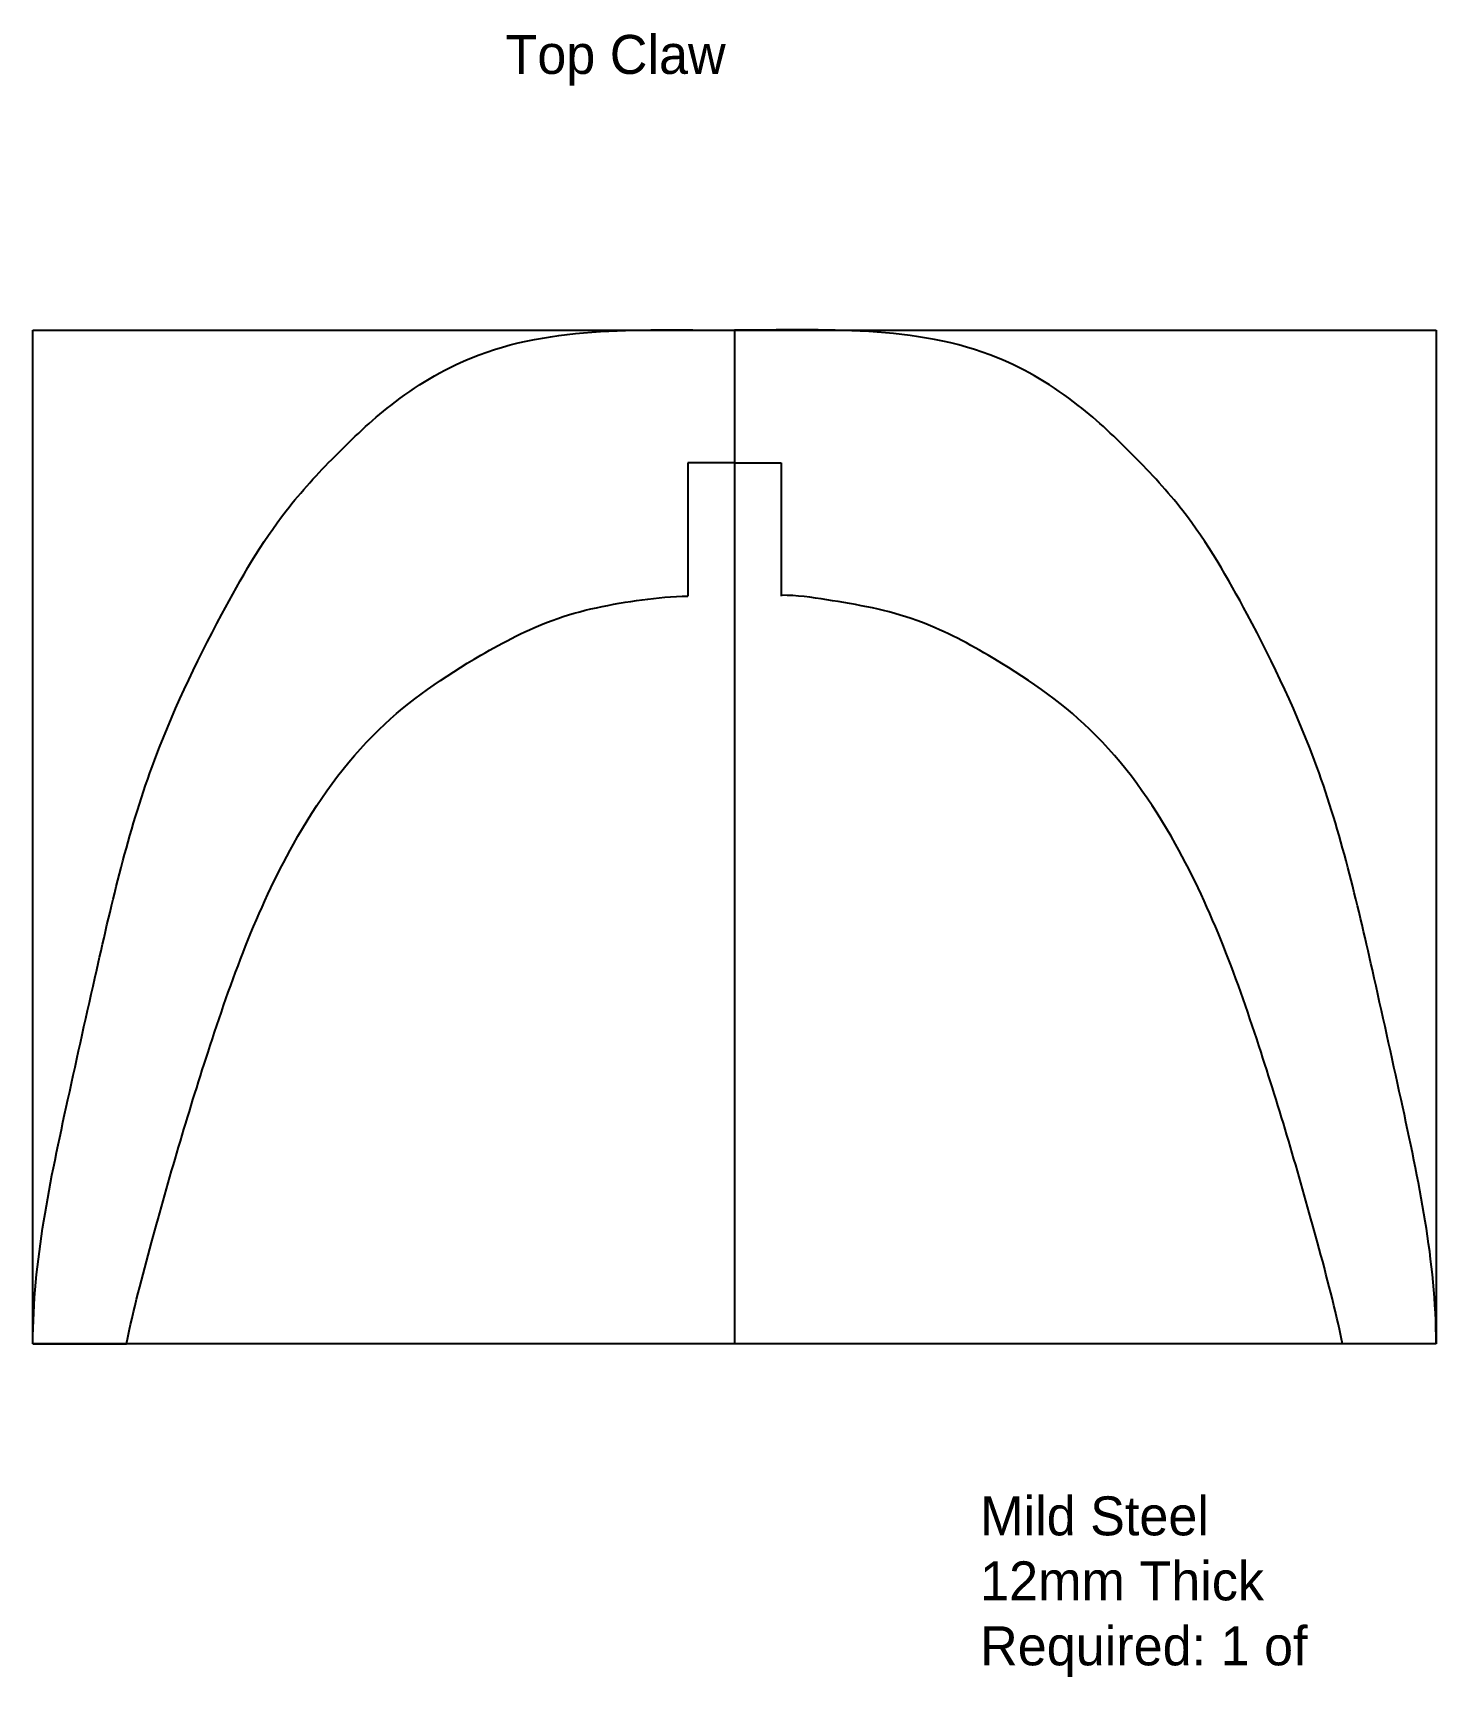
# Model space of a CAD drawing. Header units: inches. Extents: x -128 to 52, y -239 to -28.
import ezdxf

# ---------------------------------------------------------------- set-up
doc = ezdxf.new("R2010")
doc.units = ezdxf.units.IN
doc.header["$MEASUREMENT"] = 0

msp = doc.modelspace()

# ---------------------------------------------------------------- linework, layer by layer
at = {"color": 5}
for p, q in [((-128.34, -66.36), (51.66, -66.36)), ((-128.34, -196.36), (-128.34, -66.36)), ((-38.34, -66.36), (-38.34, -196.36)), ((51.66, -66.36), (51.66, -196.36)), ((51.66, -196.36), (-128.34, -196.36))]:
    msp.add_line(p, q, dxfattribs=at)
for p, q in [((-38.34, -83.36), (-44.34, -83.36)), ((-44.34, -83.36), (-44.34, -100.48)), ((-38.34, -83.36), (-32.34, -83.36)), ((-32.34, -83.36), (-32.34, -100.48)), ((-128.34, -196.36), (-116.34, -196.36)), ((51.66, -196.36), (39.66, -196.36))]:
    msp.add_line(p, q)
for points, start_tangent, end_tangent in [([(-128.34, -196.36), (-123.85, -165.04), (-120.16, -148.42), (-113.04, -122.35), (-104.11, -102.79), (-95.84, -89.51), (-89.58, -82.51), (-82.43, -76), (-72.1, -69.9), (-38.34, -66.36)], (0, 1), (1, 0)), ([(51.66, -196.36), (47.16, -165.04), (43.48, -148.42), (36.35, -122.35), (27.43, -102.79), (19.15, -89.51), (12.89, -82.51), (5.74, -76), (-4.59, -69.9), (-38.34, -66.36)], (0, 1), (-1, 0)), ([(-116.34, -196.36), (-113.13, -183.39), (-105.88, -158.97), (-94.91, -132.27), (-83.93, -117.57), (-70.88, -108.05), (-61.72, -103.58), (-50.18, -100.94), (-44.34, -100.48)], (0.204268, 0.978915), (1, 0)), ([(39.66, -196.36), (36.45, -183.39), (29.2, -158.97), (18.22, -132.27), (7.24, -117.57), (-5.81, -108.05), (-14.97, -103.58), (-26.51, -100.94), (-32.34, -100.36)], (-0.204268, 0.978915), (-1, 0))]:
    msp.add_spline(points, degree=3, dxfattribs=dict(start_tangent=start_tangent, end_tangent=end_tangent))

# ---------------------------------------------------------------- texts
at = {"char_height": 5, "width": 112.9276, "attachment_point": 1}
for s, insert in [('Top Claw', (-67.72, -28.49)), ('Mild Steel\\P12mm Thick\\PRequired: 1 of', (-6.84, -215.94))]:
    msp.add_mtext(s, dxfattribs=dict(at, insert=insert))

doc.saveas('drawing.dxf')
